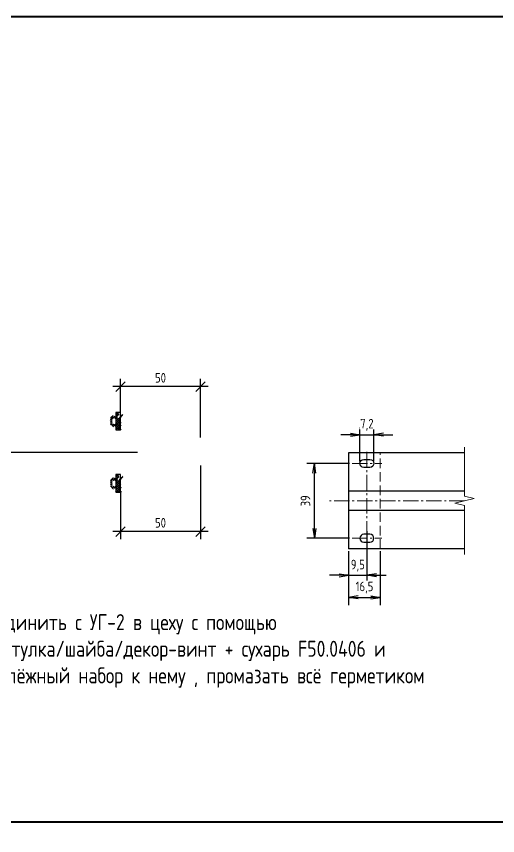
# Model space of a CAD drawing. Header units: millimetres. Extents: x 81 to 148571, y -49 to 131555.
# Drawn here: x 30053 to 30805, y 32167 to 33448 of the extents above; entities that cross this region are included whole.
import ezdxf

# ---------------------------------------------------------------- set-up
doc = ezdxf.new("R2010")
doc.units = ezdxf.units.MM
doc.linetypes.add('GOST2.303 4', pattern=[7, 5, -2, 0])
doc.linetypes.add('GOST2.303 6', pattern=[12, 8, -1.5, 1, -1.5])
for name, color, linetype, lineweight in [('F50 (Ригель)', 4, 'Continuous', 30), ('Оси', 1, 'GOST2.303 6', 18), ('Размеры', 7, 'Continuous', 25), ('Тонкая', 7, 'Continuous', 0), ('Уплотнитель', 3, 'Continuous', 25)]:
    doc.layers.add(name, color=color, linetype=linetype, lineweight=lineweight)
doc.layers.add('printme', color=5, linetype='Continuous', lineweight=40, plot=False)
doc.layers.add('РАЗМЕРЫ-ВЫНОСКИ', color=4, linetype='Continuous')
doc.styles.add('GOST 2.304', font='CS_Gost2304.shx')
doc.styles.get("Standard").update_dxf_attribs({"font": 'arial.ttf'})
doc.styles.add('ГОСТ 2.304', font='CS_Gost2304.shx')
doc.dimstyles.new('ISO-25', dxfattribs={"dimtxt": 2.5, "dimasz": 2.5, "dimexe": 1.25, "dimexo": 0.625, "dimtad": 1, "dimtxsty": 'Standard', "dimcen": 2.5, "dimadec": 0, "dimazin": 0, "dimtfac": 1, "dimtmove": 0, "dimatfit": 3, "dimfxl": 1, "dimarcsym": 0})
doc.dimstyles.new('СПДС', dxfattribs={"dimscale": 100, "dimtxt": 2.5, "dimasz": 2.5, "dimexe": 2, "dimexo": 0.625, "dimgap": 1, "dimtad": 1, "dimdec": 0, "dimtxsty": 'ГОСТ 2.304', "dimblk": 'OBLIQUE', "dimblk1": 'OBLIQUE', "dimblk2": 'OBLIQUE', "dimcen": 2.5, "dimdle": 2, "dimadec": 0, "dimazin": 2, "dimtfac": 0.75, "dimtdec": 4, "dimtmove": 1, "dimatfit": 3, "dimfxl": 1, "dimtfill": 1, "dimtolj": 1, "dimarcsym": 1})

# ---------------------------------------------------------------- blocks, each defined once
blk = doc.blocks.new('_Oblique')
at = {"color": 0, "linetype": 'ByBlock', "lineweight": -2}
blk.add_line((-0.5, -0.5), (0.5, 0.5), dxfattribs=at)
blk = doc.blocks.new('*D114')
at = {"color": 0, "lineweight": -2, "ltscale": 40, "transparency": 16777216}
for p, q in [((30340.4, 32745.9), (30340.4, 32630.6)), ((30215.4, 32705.1), (30215.4, 32630.6)), ((30352.4, 32642.6), (30203.4, 32642.6))]:
    blk.add_line(p, q, dxfattribs=at)
at = {"layer": 'Defpoints', "color": 0, "ltscale": 40}
for p in [(30340.4, 32749.6), (30215.4, 32708.9), (30215.4, 32642.6)]:
    blk.add_point(p, dxfattribs=at)
at = {"color": 0, "lineweight": -2, "ltscale": 40, "transparency": 16777216, "xscale": 15, "yscale": 15, "zscale": 15, "rotation": 180}
blk.add_blockref('_Oblique', (30215.4, 32642.6), dxfattribs=at)
at = {"color": 0, "lineweight": -2, "ltscale": 40, "transparency": 16777216, "xscale": 15, "yscale": 15, "zscale": 15}
blk.add_blockref('_Oblique', (30340.4, 32642.6), dxfattribs=at)
at = {"color": 0, "ltscale": 40, "transparency": 16777216, "insert": (30277.9, 32656.4), "char_height": 15, "attachment_point": 5, "style": 'ГОСТ 2.304', "bg_fill": 3, "box_fill_scale": 1.1, "bg_fill_color": 256, "bg_fill_true_color": 13158600, "bg_fill_transparency": 0}
blk.add_mtext('\\A1;50', dxfattribs=at)
blk = doc.blocks.new('*U54')
at = {"layer": 'Уплотнитель'}
h = blk.add_hatch(dxfattribs=at)
h.set_pattern_fill('ANSI37', color=256, scale=0.3)
h.set_pattern_definition([(45, (8005.3251, 5308.8052), (-0.67351921, 0.67351921), []), (135, (8005.3251, 5308.8052), (-0.67351921, -0.67351921), [])])
h.paths.add_polyline_path([(3.2, -3.47, 0.224221), (3.05, -3.16), (1.75, -1.83, 0.633692), (1.5, -1.95), (1.5, -2.25, -0.414214), (1.35, -2.4), (0.1, -2.4, -0.788084), (-0.08, -1.64, 0.281861), (0, -1.51), (0, 0), (-1.75, 0, 0.414214), (-2, -0.25), (-2, -1.18), (-1.1, -3.3, -0.761638), (-1.56, -3.66, -0.111738), (-3.65, -1.25, 1.038778), (-4.44, -1.76, 0.038349), (-3.92, -2.53, -0.12084), (-2.49, -5.23, -0.266455), (-2.63, -5.55), (-3.37, -6.05, 0.527864), (-3.37, -6.55), (-2.63, -7.05, -0.527864), (-2.63, -7.55), (-3.37, -8.05, 0.537008), (-3.36, -8.55), (-2.64, -9.02, -0.44915), (-2.57, -9.46), (-3.43, -10.51, 0.633764), (-3.2, -11), (0, -11), (0, -9.49, 0.281861), (-0.08, -9.36, -0.788084), (0.1, -8.6), (1.35, -8.6, -0.414214), (1.5, -8.75), (1.5, -9.05, 0.633692), (1.75, -9.17), (3.05, -7.84, 0.224221), (3.2, -7.53)])
h.paths.add_polyline_path([(0, -4.7, -0.414214), (1, -3.7), (1.7, -3.7, -0.414214), (2.2, -4.2), (2.2, -6.8, -0.414214), (1.7, -7.3), (0.5, -7.3, -0.414214), (0, -6.8)], flags=16)
at = {"layer": 'Defpoints', "color": 252}
blk.add_lwpolyline([(0, -11), (-3, -11), (-3, 0), (0, 0), (0, -11)], dxfattribs=at)
blk = doc.blocks.new('*D115')
at = {"color": 0, "lineweight": -2, "ltscale": 40, "transparency": 16777216}
for p, q in [((30352.4, 32869.3), (30203.4, 32869.3)), ((30215.4, 32805.3), (30215.4, 32881.3)), ((30340.4, 32789.5), (30340.4, 32881.3))]:
    blk.add_line(p, q, dxfattribs=at)
at = {"layer": 'Defpoints', "color": 0, "ltscale": 40}
for p in [(30215.4, 32869.3), (30215.4, 32801.6), (30340.4, 32785.8)]:
    blk.add_point(p, dxfattribs=at)
at = {"color": 0, "lineweight": -2, "ltscale": 40, "transparency": 16777216, "xscale": 15, "yscale": 15, "zscale": 15, "rotation": 180}
blk.add_blockref('_Oblique', (30215.4, 32869.3), dxfattribs=at)
at = {"color": 0, "lineweight": -2, "ltscale": 40, "transparency": 16777216, "xscale": 15, "yscale": 15, "zscale": 15}
blk.add_blockref('_Oblique', (30340.4, 32869.3), dxfattribs=at)
at = {"color": 0, "ltscale": 40, "transparency": 16777216, "insert": (30277.9, 32883.1), "char_height": 15, "attachment_point": 5, "style": 'ГОСТ 2.304', "bg_fill": 3, "box_fill_scale": 1.1, "bg_fill_color": 256, "bg_fill_true_color": 13158600, "bg_fill_transparency": 0}
blk.add_mtext('\\A1;50', dxfattribs=at)
blk = doc.blocks.new('*U119')
blk.add_lwpolyline([(0, 122.47), (0, -2.53)])
blk = doc.blocks.new('_Open')
at = {"color": 0, "linetype": 'ByBlock', "lineweight": -2}
for p, q in [((-1, 0.167), (0, 0)), ((-1, -0.167), (0, 0)), ((0, 0), (-1, 0))]:
    blk.add_line(p, q, dxfattribs=at)
blk = doc.blocks.new('*D51')
at = {"layer": 'Defpoints', "color": 0, "ltscale": 2, "transparency": 16777216}
for p in [(-7, -9.5), (-16.5, -20)]:
    blk.add_point(p, dxfattribs=at)
at = {"layer": 'Размеры', "color": 0, "lineweight": -2, "ltscale": 2, "transparency": 16777216}
for p, q in [((-7, -10.75), (-7, -37.79)), ((-16.5, -21.25), (-16.5, -37.79)), ((-21.5, -33.79), (-26.5, -33.79)), ((-2, -33.79), (3, -33.79))]:
    blk.add_line(p, q, dxfattribs=at)
at = {"layer": 'Размеры', "color": 0, "ltscale": 2, "transparency": 16777216, "insert": (-11.75, -28.79), "char_height": 5, "attachment_point": 5, "style": 'GOST 2.304', "bg_fill": 3, "box_fill_scale": 1.1, "bg_fill_color": 256, "bg_fill_true_color": 13158600, "bg_fill_transparency": 0}
blk.add_mtext('\\A1;9,5', dxfattribs=at)
at = {"layer": 'Defpoints', "color": 0, "ltscale": 2, "transparency": 16777216}
blk.add_point((-7, -33.79), dxfattribs=at)
at = {"layer": 'Размеры', "color": 0, "lineweight": -2, "ltscale": 2, "transparency": 16777216}
blk.add_line((-16.5, -33.79), (-7, -33.79), dxfattribs=at)
at = {"layer": 'Размеры', "color": 0, "lineweight": -2, "ltscale": 2, "transparency": 16777216, "xscale": 5, "yscale": 5, "zscale": 5}
blk.add_blockref('_Open', (-16.5, -33.79), dxfattribs=at)
at = {"layer": 'Размеры', "color": 0, "lineweight": -2, "ltscale": 2, "transparency": 16777216, "xscale": 5, "yscale": 5, "zscale": 5, "rotation": 180}
blk.add_blockref('_Open', (-7, -33.79), dxfattribs=at)
blk = doc.blocks.new('*D53')
at = {"layer": 'Defpoints', "color": 0, "ltscale": 5, "transparency": 16777216}
for p in [(-10.6, 24.5), (-3.4, 24.5)]:
    blk.add_point(p, dxfattribs=at)
at = {"layer": 'Размеры', "color": 0, "lineweight": -2, "ltscale": 5, "transparency": 16777216}
for p, q in [((-10.6, 25.75), (-10.6, 43.46)), ((-3.4, 25.75), (-3.4, 43.46)), ((-15.6, 39.46), (-20.6, 39.46)), ((1.6, 39.46), (6.6, 39.46))]:
    blk.add_line(p, q, dxfattribs=at)
at = {"layer": 'Размеры', "color": 0, "ltscale": 5, "transparency": 16777216, "insert": (-7, 44.65), "char_height": 5, "attachment_point": 5, "style": 'ГОСТ 2.304', "bg_fill": 3, "box_fill_scale": 1.1, "bg_fill_color": 256, "bg_fill_true_color": 13158600, "bg_fill_transparency": 0}
blk.add_mtext('\\A1;7,2', dxfattribs=at)
at = {"layer": 'Defpoints', "color": 0, "ltscale": 5, "transparency": 16777216}
blk.add_point((-3.4, 39.46), dxfattribs=at)
at = {"layer": 'Размеры', "color": 0, "lineweight": -2, "ltscale": 5, "transparency": 16777216}
blk.add_line((-10.6, 39.46), (-3.4, 39.46), dxfattribs=at)
at = {"layer": 'Размеры', "color": 0, "lineweight": -2, "ltscale": 5, "transparency": 16777216, "xscale": 5, "yscale": 5, "zscale": 5}
blk.add_blockref('_Open', (-10.6, 39.46), dxfattribs=at)
at = {"layer": 'Размеры', "color": 0, "lineweight": -2, "ltscale": 5, "transparency": 16777216, "xscale": 5, "yscale": 5, "zscale": 5, "rotation": 180}
blk.add_blockref('_Open', (-3.4, 39.46), dxfattribs=at)
blk = doc.blocks.new('*D50')
at = {"layer": 'Defpoints', "color": 0, "ltscale": 2, "transparency": 16777216}
for p in [(-16.5, -20), (0, -20), (0, -45.32)]:
    blk.add_point(p, dxfattribs=at)
at = {"layer": 'Размеры', "color": 0, "lineweight": -2, "ltscale": 2, "transparency": 16777216}
for p, q in [((-16.5, -21.25), (-16.5, -49.32)), ((0, -21.25), (0, -49.32)), ((-11.5, -45.32), (-5, -45.32))]:
    blk.add_line(p, q, dxfattribs=at)
at = {"layer": 'Размеры', "color": 0, "ltscale": 2, "transparency": 16777216, "insert": (-8.25, -40.17), "char_height": 5, "attachment_point": 5, "style": 'GOST 2.304', "bg_fill": 3, "box_fill_scale": 1.1, "bg_fill_color": 256, "bg_fill_true_color": 13158600, "bg_fill_transparency": 0}
blk.add_mtext('\\A1;16,5', dxfattribs=at)
at = {"layer": 'Размеры', "color": 0, "lineweight": -2, "ltscale": 2, "transparency": 16777216, "xscale": 5, "yscale": 5, "zscale": 5, "rotation": 180}
blk.add_blockref('_Open', (-16.5, -45.32), dxfattribs=at)
at = {"layer": 'Размеры', "color": 0, "lineweight": -2, "ltscale": 2, "transparency": 16777216, "xscale": 5, "yscale": 5, "zscale": 5}
blk.add_blockref('_Open', (0, -45.32), dxfattribs=at)
blk = doc.blocks.new('*D52')
at = {"layer": 'Defpoints', "color": 0, "ltscale": 2, "transparency": 16777216}
for p in [(-34.38, 24.5), (-14.73, 24.5), (-14.73, -14.5)]:
    blk.add_point(p, dxfattribs=at)
at = {"layer": 'Размеры', "color": 0, "lineweight": -2, "ltscale": 2, "transparency": 16777216}
for p, q in [((-15.98, 24.5), (-38.38, 24.5)), ((-34.38, -9.5), (-34.38, 19.5)), ((-15.98, -14.5), (-38.38, -14.5))]:
    blk.add_line(p, q, dxfattribs=at)
at = {"layer": 'Размеры', "color": 0, "lineweight": -2, "ltscale": 2, "transparency": 16777216, "xscale": 5, "yscale": 5, "zscale": 5}
for p, rotation in [((-34.38, 24.5), 90), ((-34.38, -14.5), 270)]:
    blk.add_blockref('_Open', p, dxfattribs=dict(at, rotation=rotation))
at = {"layer": 'Размеры', "color": 0, "ltscale": 2, "transparency": 16777216, "insert": (-39.02, 5), "char_height": 5, "attachment_point": 5, "rotation": 90, "style": 'GOST 2.304', "bg_fill": 3, "box_fill_scale": 1.1, "bg_fill_color": 256, "bg_fill_true_color": 13158600, "bg_fill_transparency": 0}
blk.add_mtext('\\A1;39', dxfattribs=at)
blk = doc.blocks.new('*D135')
at = {"color": 0, "lineweight": -2, "ltscale": 40, "transparency": 16777216}
for p, q in [((37127.3, 32720.3), (37127.3, 32812.1)), ((37252.3, 32736.1), (37252.3, 32812.1)), ((37115.3, 32800.1), (37264.3, 32800.1))]:
    blk.add_line(p, q, dxfattribs=at)
at = {"layer": 'Defpoints', "color": 0, "ltscale": 40}
for p in [(37252.3, 32800.1), (37252.3, 32732.4), (37127.3, 32716.6)]:
    blk.add_point(p, dxfattribs=at)
at = {"layer": 'Defpoints', "color": 0, "ltscale": 2}
blk.add_point((94.8, -9.5), dxfattribs=at)
at = {"layer": 'Размеры', "color": 0, "lineweight": -2, "ltscale": 2, "transparency": 16777216}
for p, q in [((94.8, -10.7), (94.8, -37.8)), ((104.3, -21.2), (104.3, -37.8)), ((89.8, -33.8), (84.8, -33.8)), ((109.3, -33.8), (114.3, -33.8))]:
    blk.add_line(p, q, dxfattribs=at)
at = {"color": 0, "lineweight": -2, "ltscale": 40, "transparency": 16777216, "xscale": 15, "yscale": 15, "zscale": 15, "rotation": 180}
blk.add_blockref('_Oblique', (37127.3, 32800.1), dxfattribs=at)
at = {"color": 0, "lineweight": -2, "ltscale": 40, "transparency": 16777216, "xscale": 15, "yscale": 15, "zscale": 15}
blk.add_blockref('_Oblique', (37252.3, 32800.1), dxfattribs=at)
at = {"color": 0, "ltscale": 40, "transparency": 16777216, "insert": (37189.8, 32813.9), "char_height": 15, "attachment_point": 5, "style": 'ГОСТ 2.304', "bg_fill": 3, "box_fill_scale": 1.1, "bg_fill_color": 256, "bg_fill_true_color": 13158600, "bg_fill_transparency": 0}
blk.add_mtext('\\A1;50', dxfattribs=at)
at = {"layer": 'Размеры', "color": 0, "ltscale": 2, "transparency": 16777216, "insert": (99.5, -28.8), "char_height": 5, "attachment_point": 5, "style": 'GOST 2.304', "bg_fill": 3, "box_fill_scale": 1.1, "bg_fill_color": 256, "bg_fill_true_color": 13158600, "bg_fill_transparency": 0}
blk.add_mtext('\\A1;9,5', dxfattribs=at)
at = {"layer": 'Defpoints', "color": 0, "ltscale": 2}
for p in [(104.3, -20), (94.8, -33.8)]:
    blk.add_point(p, dxfattribs=at)
at = {"layer": 'Размеры', "color": 0, "lineweight": -2, "ltscale": 2, "transparency": 16777216}
blk.add_line((104.3, -33.8), (94.8, -33.8), dxfattribs=at)
at = {"layer": 'Размеры', "color": 0, "lineweight": -2, "ltscale": 2, "transparency": 16777216, "xscale": 5, "yscale": 5, "zscale": 5}
blk.add_blockref('_Open', (94.8, -33.8), dxfattribs=at)
at = {"layer": 'Размеры', "color": 0, "lineweight": -2, "ltscale": 2, "transparency": 16777216, "xscale": 5, "yscale": 5, "zscale": 5, "rotation": 180}
blk.add_blockref('_Open', (104.3, -33.8), dxfattribs=at)
blk = doc.blocks.new('*D136')
at = {"color": 0, "lineweight": -2, "ltscale": 2.5, "transparency": 16777216}
for p, q in [((37447.3, 32766.1), (37447.3, 32800)), ((37522.3, 32700.6), (37522.3, 32800)), ((37534.3, 32788), (37435.3, 32788))]:
    blk.add_line(p, q, dxfattribs=at)
at = {"layer": 'Defpoints', "color": 0, "ltscale": 2.5}
for p in [(37447.3, 32788), (37447.3, 32762.3), (37522.3, 32696.9)]:
    blk.add_point(p, dxfattribs=at)
at = {"layer": 'Defpoints', "color": 0, "ltscale": 5}
for p in [(91.2, 24.5), (98.4, 24.5)]:
    blk.add_point(p, dxfattribs=at)
at = {"layer": 'Размеры', "color": 0, "lineweight": -2, "ltscale": 5, "transparency": 16777216}
for p, q in [((86.2, 39.5), (81.2, 39.5)), ((91.2, 25.7), (91.2, 43.5)), ((98.4, 25.7), (98.4, 43.5)), ((103.4, 39.5), (108.4, 39.5))]:
    blk.add_line(p, q, dxfattribs=at)
at = {"color": 0, "lineweight": -2, "ltscale": 2.5, "transparency": 16777216, "xscale": 15, "yscale": 15, "zscale": 15, "rotation": 180}
blk.add_blockref('_Oblique', (37447.3, 32788), dxfattribs=at)
at = {"color": 0, "lineweight": -2, "ltscale": 2.5, "transparency": 16777216, "xscale": 15, "yscale": 15, "zscale": 15}
blk.add_blockref('_Oblique', (37522.3, 32788), dxfattribs=at)
at = {"color": 0, "ltscale": 2.5, "transparency": 16777216, "insert": (37484.8, 32801.8), "char_height": 15, "attachment_point": 5, "style": 'ГОСТ 2.304', "bg_fill": 3, "box_fill_scale": 1.1, "bg_fill_color": 256, "bg_fill_true_color": 13158600, "bg_fill_transparency": 0}
blk.add_mtext('\\A1;30**', dxfattribs=at)
at = {"layer": 'Размеры', "color": 0, "ltscale": 5, "transparency": 16777216, "insert": (94.8, 44.7), "char_height": 5, "attachment_point": 5, "style": 'ГОСТ 2.304', "bg_fill": 3, "box_fill_scale": 1.1, "bg_fill_color": 256, "bg_fill_true_color": 13158600, "bg_fill_transparency": 0}
blk.add_mtext('\\A1;7,2', dxfattribs=at)
at = {"layer": 'Defpoints', "color": 0, "ltscale": 5}
blk.add_point((91.2, 39.5), dxfattribs=at)
at = {"layer": 'Размеры', "color": 0, "lineweight": -2, "ltscale": 5, "transparency": 16777216}
blk.add_line((98.4, 39.5), (91.2, 39.5), dxfattribs=at)
at = {"layer": 'Размеры', "color": 0, "lineweight": -2, "ltscale": 5, "transparency": 16777216, "xscale": 5, "yscale": 5, "zscale": 5}
blk.add_blockref('_Open', (91.2, 39.5), dxfattribs=at)
at = {"layer": 'Размеры', "color": 0, "lineweight": -2, "ltscale": 5, "transparency": 16777216, "xscale": 5, "yscale": 5, "zscale": 5, "rotation": 180}
blk.add_blockref('_Open', (98.4, 39.5), dxfattribs=at)
blk = doc.blocks.new('*D137')
at = {"color": 0, "lineweight": -2, "ltscale": 2.5, "transparency": 16777216}
for p, q in [((36105.7, 32732.4), (36105.7, 32605)), ((36865, 32732.4), (36865, 32605)), ((36850, 32612.5), (36120.7, 32612.5))]:
    blk.add_line(p, q, dxfattribs=at)
at = {"color": 0, "ltscale": 2.5, "transparency": 16777216}
for points in [[(36120.7, 32615), (36120.7, 32610), (36105.7, 32612.5)], [(36850, 32615), (36850, 32610), (36865, 32612.5)]]:
    blk.add_solid(points, dxfattribs=at)
at = {"layer": 'Defpoints', "color": 0, "ltscale": 2.5}
for p in [(36105.7, 32736.1), (36865, 32736.2), (36105.7, 32612.5)]:
    blk.add_point(p, dxfattribs=at)
at = {"layer": 'Defpoints', "color": 0, "ltscale": 2}
for p in [(87.8, -20), (104.3, -20)]:
    blk.add_point(p, dxfattribs=at)
at = {"layer": 'Размеры', "color": 0, "lineweight": -2, "ltscale": 2, "transparency": 16777216}
for p, q in [((87.8, -21.2), (87.8, -49.3)), ((104.3, -21.2), (104.3, -49.3)), ((99.3, -45.3), (92.8, -45.3))]:
    blk.add_line(p, q, dxfattribs=at)
at = {"color": 0, "ltscale": 2.5, "transparency": 16777216, "insert": (36485.4, 32625.2), "char_height": 15, "attachment_point": 5, "rotation": 0.0028}
blk.add_mtext('1481,5', dxfattribs=at)
at = {"layer": 'Размеры', "color": 0, "ltscale": 2, "transparency": 16777216, "insert": (96, -40.2), "char_height": 5, "attachment_point": 5, "style": 'GOST 2.304', "bg_fill": 3, "box_fill_scale": 1.1, "bg_fill_color": 256, "bg_fill_true_color": 13158600, "bg_fill_transparency": 0}
blk.add_mtext('\\A1;16,5', dxfattribs=at)
at = {"layer": 'Defpoints', "color": 0, "ltscale": 2}
blk.add_point((87.8, -45.3), dxfattribs=at)
at = {"layer": 'Размеры', "color": 0, "lineweight": -2, "ltscale": 2, "transparency": 16777216, "xscale": 5, "yscale": 5, "zscale": 5, "rotation": 180}
blk.add_blockref('_Open', (87.8, -45.3), dxfattribs=at)
at = {"layer": 'Размеры', "color": 0, "lineweight": -2, "ltscale": 2, "transparency": 16777216, "xscale": 5, "yscale": 5, "zscale": 5}
blk.add_blockref('_Open', (104.3, -45.3), dxfattribs=at)
blk = doc.blocks.new('*D138')
at = {"color": 0, "lineweight": -2, "ltscale": 2.5, "transparency": 16777216}
for p, q in [((36221.7, 32855.9), (36221.7, 32933.7)), ((36881.5, 32855.9), (36881.5, 32933.7)), ((36866.5, 32926.2), (36236.7, 32926.2))]:
    blk.add_line(p, q, dxfattribs=at)
at = {"color": 0, "ltscale": 2.5, "transparency": 16777216}
for points in [[(36236.7, 32928.7), (36236.7, 32923.7), (36221.7, 32926.2)], [(36866.5, 32928.7), (36866.5, 32923.7), (36881.5, 32926.2)]]:
    blk.add_solid(points, dxfattribs=at)
at = {"layer": 'Defpoints', "color": 0, "ltscale": 2.5}
for p in [(36221.7, 32926.2), (36221.7, 32852.1), (36881.5, 32852.2)]:
    blk.add_point(p, dxfattribs=at)
at = {"layer": 'Defpoints', "color": 0, "ltscale": 2}
for p in [(102.5, 24.5), (122.1, 24.5), (102.5, -14.5)]:
    blk.add_point(p, dxfattribs=at)
at = {"layer": 'Размеры', "color": 0, "lineweight": -2, "ltscale": 2, "transparency": 16777216}
for p, q in [((103.7, 24.5), (126.1, 24.5)), ((122.1, -9.5), (122.1, 19.5)), ((103.7, -14.5), (126.1, -14.5))]:
    blk.add_line(p, q, dxfattribs=at)
at = {"layer": 'Размеры', "color": 0, "lineweight": -2, "ltscale": 2, "transparency": 16777216, "xscale": 5, "yscale": 5, "zscale": 5}
for p, rotation in [((122.1, 24.5), 90), ((122.1, -14.5), 270)]:
    blk.add_blockref('_Open', p, dxfattribs=dict(at, rotation=rotation))
at = {"color": 0, "ltscale": 2.5, "transparency": 16777216, "insert": (36523.8, 32937.6), "char_height": 15, "attachment_point": 5, "rotation": 0.0032}
blk.add_mtext('1382', dxfattribs=at)
at = {"layer": 'Размеры', "color": 0, "ltscale": 2, "transparency": 16777216, "insert": (117.5, 5), "char_height": 5, "attachment_point": 5, "rotation": 90, "style": 'GOST 2.304', "bg_fill": 3, "box_fill_scale": 1.1, "bg_fill_color": 256, "bg_fill_true_color": 13158600, "bg_fill_transparency": 0}
blk.add_mtext('\\A1;39', dxfattribs=at)
blk = doc.blocks.new('уз 12')
at = {"layer": 'F50 (Ригель)', "lineweight": 25, "ltscale": 2.5}
for p, q in [((-16.5, 30), (-16.5, -20)), ((43.88, 30), (-16.5, 30)), ((43.88, 10), (-16.5, 10)), ((43.88, 0), (-16.5, 0)), ((43.88, -20), (-16.5, -20))]:
    blk.add_line(p, q, dxfattribs=at)
at = {"layer": 'F50 (Ригель)', "linetype": 'GOST2.303 4', "lineweight": 18}
blk.add_line((0, -20), (0, 30), dxfattribs=at)
at = {"layer": 'Оси'}
for p, q in [((-7, 30.48), (-7, -20.48)), ((43.88, 5), (-26.5, 5))]:
    blk.add_line(p, q, dxfattribs=at)
at = {"layer": 'Тонкая', "linetype": 'Continuous'}
blk.add_lwpolyline([(43.88, 33), (43.88, 7.5), (48.88, 6.25), (38.88, 3.75), (43.88, 2.5), (43.88, -23)], dxfattribs=at)
at = {"layer": 'Размеры', "ltscale": 5}
dim = blk.add_linear_dim(base=(-3.4, 39.46), p1=(-10.6, 24.5), p2=(-3.4, 24.5), angle=0, dimstyle='СПДС', override={"dimscale": 2, "dimdec": 1, "dimblk1": 'Open', "dimblk2": 'Open', "dimsah": 1}, dxfattribs=at)
dim.commit()
dim.dimension.update_dxf_attribs({"geometry": '*D53', "text_midpoint": (-7, 39.46), "dimtype": 128})
at = {"layer": 'Размеры', "ltscale": 2}
dim = blk.add_linear_dim(base=(-7, -33.79), p1=(-16.5, -20), p2=(-7, -9.5), angle=0, dimstyle='СПДС', override={"dimscale": 2, "dimdec": 1, "dimtxsty": 'GOST 2.304', "dimblk1": 'Open', "dimblk2": 'Open', "dimsah": 1}, dxfattribs=at)
dim.commit()
dim.dimension.update_dxf_attribs({"geometry": '*D51', "text_midpoint": (-11.75, -33.79), "dimtype": 128})
at = {"layer": 'F50 (Ригель)', "lineweight": 25, "ltscale": 2.5}
for points in [[(-8.6, 22.4, -0.953514), (-8.6, 26.6), (-5.4, 26.6, -0.953514), (-5.4, 22.4)], [(-8.6, -12.4, 0.953514), (-8.6, -16.6), (-5.4, -16.6, 0.953514), (-5.4, -12.4)]]:
    blk.add_lwpolyline(points, format="xyb", close=True, dxfattribs=at)
at = {"layer": 'Оси'}
for points in [[(-14.73, 24.5), (0.73, 24.5)], [(-14.73, -14.5), (0.73, -14.5)]]:
    blk.add_lwpolyline(points, dxfattribs=at)
at = {"layer": 'Размеры', "ltscale": 2}
dim = blk.add_linear_dim(base=(0, -45.32), p1=(-16.5, -20), p2=(0, -20), angle=0, dimstyle='СПДС', override={"dimscale": 2, "dimdec": 1, "dimtxsty": 'GOST 2.304', "dimblk1": 'Open', "dimblk2": 'Open', "dimsah": 1}, dxfattribs=at)
dim.commit()
dim.dimension.update_dxf_attribs({"geometry": '*D50', "text_midpoint": (-8.25, -45.32), "dimtype": 128})
dim = blk.add_linear_dim(base=(-34.38, 24.5), p1=(-14.73, -14.5), p2=(-14.73, 24.5), angle=90, dimstyle='СПДС', override={"dimscale": 2, "dimtxsty": 'GOST 2.304', "dimblk1": 'Open', "dimblk2": 'Open', "dimsah": 1}, dxfattribs=at)
dim.commit()
dim.dimension.update_dxf_attribs({"geometry": '*D52', "text_midpoint": (-39.02, 5)})

msp = doc.modelspace()

# ---------------------------------------------------------------- block references
at = {"ltscale": 2, "xscale": -2.5, "yscale": 2.5, "zscale": 2.5}
msp.add_blockref('*U54', (30207.888, 32829.051), dxfattribs=at)
at = {"ltscale": 3, "xscale": 3, "yscale": 3, "zscale": 3}
msp.add_blockref('уз 12', (30621.595, 32675.691), dxfattribs=at)
at = {"ltscale": 4, "xscale": -2.5, "yscale": 2.5, "zscale": 2.5, "rotation": 90.00000000000007}
msp.add_blockref('*U119', (30235.388, 32766.551), dxfattribs=at)

# ---------------------------------------------------------------- dimensions: what is measured, and where the dimension line sits
at = {"ltscale": 40}
dim = msp.add_linear_dim(base=(30215.388, 32642.551), p1=(30340.388, 32749.632), p2=(30215.388, 32708.886), angle=180, dimstyle='СПДС', override={"dimscale": 6, "dimlfac": 0.4}, dxfattribs=at)
dim.commit()
dim.dimension.update_dxf_attribs({"geometry": '*D114', "text_midpoint": (30277.888, 32656.362)})

# ---------------------------------------------------------------- next in the draw order: block references
at = {"ltscale": 2, "xscale": -2.5, "yscale": 2.5, "zscale": 2.5}
msp.add_blockref('*U54', (30207.888, 32731.939), dxfattribs=at)

# ---------------------------------------------------------------- next in the draw order: dimensions: what is measured, and where the dimension line sits
at = {"ltscale": 40}
dim = msp.add_linear_dim(base=(30215.388, 32869.291), p1=(30340.388, 32785.78), p2=(30215.388, 32801.551), angle=180, dimstyle='СПДС', override={"dimscale": 6, "dimlfac": 0.4}, dxfattribs=at)
dim.commit()
dim.dimension.update_dxf_attribs({"geometry": '*D115', "text_midpoint": (30277.888, 32883.102)})

# ---------------------------------------------------------------- next in the draw order: linework, layer by layer
at = {"ltscale": 100}
msp.add_lwpolyline([(29059.813, 33448.186), (30841.813, 33448.186), (30841.813, 32188.186), (29059.813, 32188.186)], close=True, dxfattribs=at)

# ---------------------------------------------------------------- next in the draw order: dimensions: what is measured, and where the dimension line sits
at = {"ltscale": 40}
dim = msp.add_linear_dim(base=(37252.254, 32800.103), p1=(37127.254, 32716.592), p2=(37252.254, 32732.362), dimstyle='СПДС', override={"dimscale": 6, "dimlfac": 0.4}, dxfattribs=at)
dim.commit()
dim.dimension.update_dxf_attribs({"geometry": '*D135', "text_midpoint": (37189.754, 32813.913)})

# ---------------------------------------------------------------- next in the draw order: dimensions: what is measured, and where the dimension line sits
at = {"ltscale": 2.5}
dim = msp.add_linear_dim(base=(37447.254, 32787.968), p1=(37522.254, 32696.882), p2=(37447.254, 32762.313), text='30**', dimstyle='СПДС', override={"dimscale": 6, "dimlfac": 1}, dxfattribs=at)
dim.commit()
dim.dimension.update_dxf_attribs({"geometry": '*D136', "text_midpoint": (37484.754, 32801.779)})

# ---------------------------------------------------------------- next in the draw order: dimensions: what is measured, and where the dimension line sits
dim = msp.add_aligned_dim(p1=(36865.033, 32736.183, 40912), p2=(36105.743, 32736.146, 40912), distance=123.691, text='1481,5', dimstyle='ISO-25', override={"dimscale": 6}, dxfattribs=at)
dim.commit()
dim.dimension.update_dxf_attribs({"geometry": '*D137', "text_midpoint": (36485.393, 32625.238, 40912)})

# ---------------------------------------------------------------- next in the draw order: dimensions: what is measured, and where the dimension line sits
dim = msp.add_linear_dim(base=(36221.739, 32926.174, 40912), p1=(36881.533, 32852.183, 40912), p2=(36221.743, 32852.146, 40912), angle=180.00317, text='1382', dimstyle='ISO-25', override={"dimscale": 6}, dxfattribs=at)
dim.commit()
dim.dimension.update_dxf_attribs({"geometry": '*D138', "text_midpoint": (36523.81, 32926.191, 40912), "dimtype": 161})

# ---------------------------------------------------------------- next in the draw order: linework, layer by layer
at = {"layer": 'printme'}
msp.add_lwpolyline([(29059.813, 33448.186), (30841.813, 33448.186), (30841.813, 32188.186), (29059.813, 32188.186)], close=True, dxfattribs=at)

# ---------------------------------------------------------------- next in the draw order: texts
at = {"layer": 'РАЗМЕРЫ-ВЫНОСКИ', "ltscale": 5, "insert": (29995.937, 32513.586), "char_height": 25, "attachment_point": 1, "style": 'ГОСТ 2.304'}
msp.add_mtext_dynamic_manual_height_columns('Соединить с УГ-2 в цеху с помощью M8втулка/шайба/декор-винт + сухарь F50.0406 и крепёжный набор к нему , промазать всё герметиком', width=735.72796, gutter_width=125, heights=[0], dxfattribs=at)

doc.saveas('drawing.dxf')
